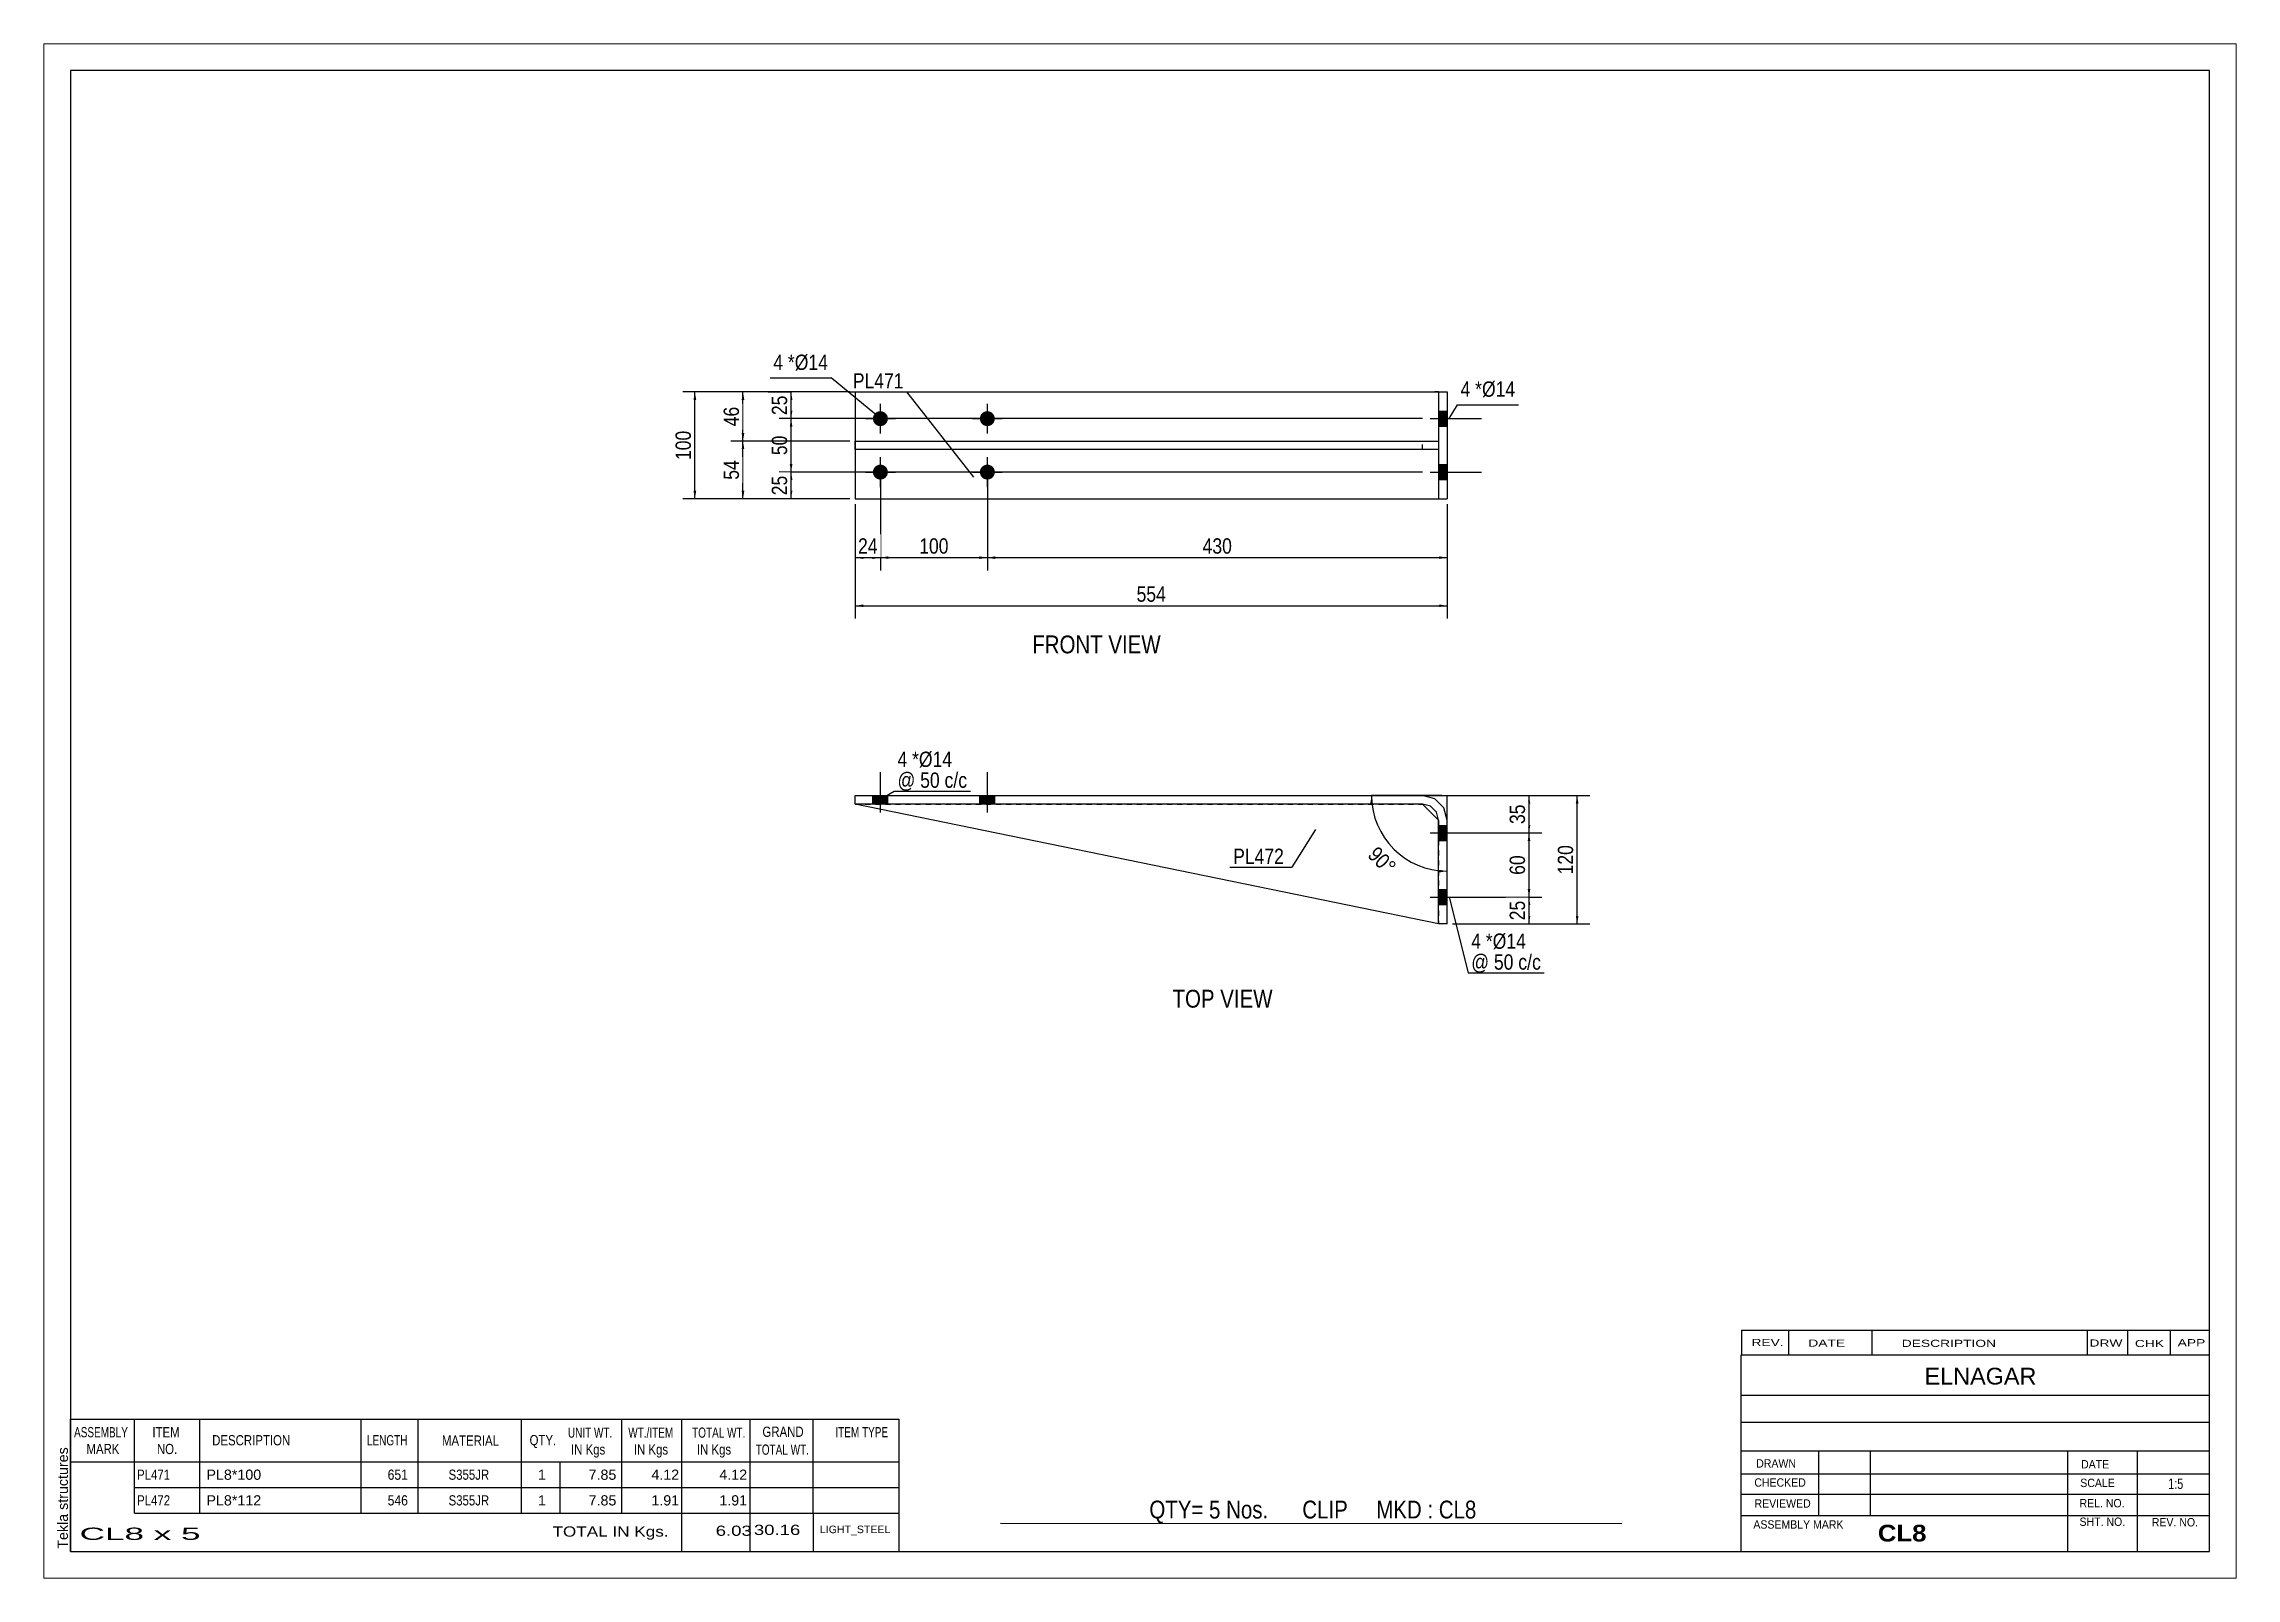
# Paper-space layout 'Layout1' of a CAD drawing. Header units: millimetres. Extents: x 0 to 410, y 0 to 287.
# The model-space entities are those that its viewports show. They can reach past a viewport. Long polylines and large blocks are cut down to what shows.
import ezdxf

# ---------------------------------------------------------------- set-up
doc = ezdxf.new("R2010")
doc.units = ezdxf.units.MM
doc.linetypes.add('DXK_LINE_DOT1', pattern=[1.8814, 0.9407, -0.9407])
doc.layers.add('Viewport layer', color=7, linetype='Continuous', plot=False)
doc.styles.add('Arial', font='ARIAL.TTF', dxfattribs={"height": 0.2})
doc.styles.add('Arial Bold', font='ARIALBD.TTF', dxfattribs={"height": 0.2})
doc.styles.add('Arial Narrow', font='ARIALN.TTF', dxfattribs={"height": 0.2})

# ---------------------------------------------------------------- blocks, each defined once
blk = doc.blocks.new('Unknown-627397531-1588')
at = {"color": 5, "linetype": 'Continuous'}
for p, q in [((405, 282), (5, 282)), ((5, 282), (5, 5)), ((405, 5), (405, 282)), ((5, 5), (405, 5))]:
    blk.add_line(p, q, dxfattribs=at)
at = {"color": 174, "linetype": 'Continuous', "style": 'Arial'}
blk.add_text('Tekla structures', height=1.9102, rotation=90, dxfattribs=at).set_placement((4.5, 5.5))
blk = doc.blocks.new('Unknown-627397531-11 - 1218')
at = {"color": 0, "linetype": 'Continuous'}
blk.add_wipeout([(208.92, 172.99), (208.92, 176.49), (184.85, 176.49), (184.85, 172.99)], dxfattribs=at)
at = {"color": 96, "linetype": 'Continuous', "style": 'Arial Narrow'}
blk.add_text('FRONT VIEW', height=3.34, dxfattribs=at).set_placement((184.85, 172.99))
blk = doc.blocks.new('Unknown-627397531-12 - 1240')
at = {"color": 0, "linetype": 'Continuous'}
blk.add_wipeout([(229.82, 106.72), (229.82, 110.22), (211.08, 110.22), (211.08, 106.72)], dxfattribs=at)
at = {"color": 96, "linetype": 'Continuous', "style": 'Arial Narrow'}
blk.add_text('TOP VIEW', height=3.34, dxfattribs=at).set_placement((211.08, 106.72))
blk = doc.blocks.new('Part-627397531-1234 - 1218')
at = {"color": 2, "linetype": 'Continuous'}
for p, q in [((151.75, 211.09), (151.75, 212.69)), ((151.75, 212.69), (260.85, 212.69)), ((260.85, 211.09), (151.75, 211.09)), ((260.85, 212.69), (260.85, 211.09))]:
    blk.add_line(p, q, dxfattribs=at)
at = {"color": 7, "linetype": 'DXK_LINE_DOT1'}
blk.add_line((257.85, 211.09), (257.85, 212.69), dxfattribs=at)
blk = doc.blocks.new('Part-627397531-1235 - 1218')
at = {"color": 2, "linetype": 'Continuous'}
for p, q in [((151.75, 221.89), (151.75, 201.89)), ((151.75, 221.89), (257.85, 221.89)), ((257.85, 221.89), (260.85, 221.89)), ((260.85, 221.89), (260.85, 201.89)), ((260.85, 221.89), (262.45, 221.89)), ((262.45, 221.89), (262.45, 201.89)), ((151.75, 201.89), (262.45, 201.89))]:
    blk.add_line(p, q, dxfattribs=at)
at = {"color": 7, "linetype": 'DXK_LINE_DOT1'}
blk.add_line((260.85, 221.89), (260.15, 221.89), dxfattribs=at)
blk = doc.blocks.new('Bolt-627397531-1236 - 1218')
at = {"linetype": 'Continuous'}
for points in [[(156.45, 218.29, -1), (156.45, 215.49, -1)], [(176.45, 218.29, -1), (176.45, 215.49, -1)], [(156.45, 208.29, -1), (156.45, 205.49, -1)], [(176.45, 208.29, -1), (176.45, 205.49, -1)]]:
    blk.add_hatch(color=3, dxfattribs=at).paths.add_polyline_path(points)
at = {"color": 3, "linetype": 'Continuous'}
for p, q in [((156.45, 214.09), (156.45, 219.69)), ((176.45, 214.09), (176.45, 219.69)), ((153.65, 216.89), (159.25, 216.89)), ((173.65, 216.89), (179.25, 216.89)), ((156.45, 204.09), (156.45, 209.69)), ((176.45, 204.09), (176.45, 209.69)), ((153.65, 206.89), (159.25, 206.89)), ((173.65, 206.89), (179.25, 206.89))]:
    blk.add_line(p, q, dxfattribs=at)
blk = doc.blocks.new('Bolt-627397531-1237 - 1218')
at = {"linetype": 'Continuous'}
for points in [[(260.85, 218.29), (260.85, 215.49), (262.45, 215.49), (262.45, 218.29)], [(260.85, 218.29), (260.85, 215.49), (262.45, 215.49), (262.45, 218.29)], [(260.85, 208.29), (260.85, 205.49), (262.45, 205.49), (262.45, 208.29)], [(260.85, 208.29), (260.85, 205.49), (262.45, 205.49), (262.45, 208.29)]]:
    blk.add_hatch(color=3, dxfattribs=at).paths.add_polyline_path(points)
at = {"color": 3, "linetype": 'Continuous'}
for p, q in [((260.85, 218.29), (262.45, 218.29)), ((260.85, 218.29), (262.45, 218.29)), ((259.25, 216.89), (268.85, 216.89)), ((259.25, 216.89), (268.85, 216.89)), ((260.85, 215.49), (262.45, 215.49)), ((260.85, 215.49), (262.45, 215.49)), ((259.25, 206.89), (268.85, 206.89)), ((259.25, 206.89), (268.85, 206.89)), ((260.85, 208.29), (262.45, 208.29)), ((260.85, 208.29), (262.45, 208.29)), ((260.85, 205.49), (262.45, 205.49)), ((260.85, 205.49), (262.45, 205.49))]:
    blk.add_line(p, q, dxfattribs=at)
blk = doc.blocks.new('Part-627397531-1241 - 1240')
at = {"color": 2, "linetype": 'Continuous'}
for p, q in [((260.85, 122.39), (151.75, 144.79)), ((257.85, 144.79), (260.85, 141.79))]:
    blk.add_line(p, q, dxfattribs=at)
at = {"color": 7, "linetype": 'DXK_LINE_DOT1'}
for p, q in [((151.75, 144.79), (257.85, 144.79)), ((260.85, 141.79), (260.85, 122.39))]:
    blk.add_line(p, q, dxfattribs=at)
blk = doc.blocks.new('Part-627397531-1242 - 1240')
at = {"color": 2, "linetype": 'Continuous'}
for p, q in [((151.75, 144.79), (151.75, 146.39)), ((151.75, 146.39), (257.85, 146.39)), ((257.85, 144.79), (151.75, 144.79)), ((260.15, 145.77), (257.85, 146.39)), ((259.35, 144.38), (257.85, 144.79)), ((260.45, 143.29), (259.35, 144.38)), ((261.83, 144.09), (260.15, 145.77)), ((262.45, 141.79), (261.83, 144.09)), ((260.85, 141.79), (260.45, 143.29)), ((260.85, 122.39), (260.85, 141.79)), ((262.45, 122.39), (262.45, 141.79)), ((262.45, 122.39), (260.85, 122.39))]:
    blk.add_line(p, q, dxfattribs=at)
blk = doc.blocks.new('Bolt-627397531-1243 - 1240')
at = {"linetype": 'Continuous'}
for points in [[(157.85, 146.39), (155.05, 146.39), (155.05, 144.79), (157.85, 144.79)], [(157.85, 146.39), (155.05, 146.39), (155.05, 144.79), (157.85, 144.79)], [(177.85, 146.39), (175.05, 146.39), (175.05, 144.79), (177.85, 144.79)], [(177.85, 146.39), (175.05, 146.39), (175.05, 144.79), (177.85, 144.79)]]:
    blk.add_hatch(color=3, dxfattribs=at).paths.add_polyline_path(points)
at = {"color": 3, "linetype": 'Continuous'}
for p, q in [((156.45, 143.19), (156.45, 150.79)), ((156.45, 143.19), (156.45, 150.79)), ((176.45, 143.19), (176.45, 150.79)), ((176.45, 143.19), (176.45, 150.79)), ((155.05, 144.79), (155.05, 146.39)), ((155.05, 144.79), (155.05, 146.39)), ((157.85, 144.79), (157.85, 146.39)), ((157.85, 144.79), (157.85, 146.39)), ((175.05, 144.79), (175.05, 146.39)), ((175.05, 144.79), (175.05, 146.39)), ((177.85, 144.79), (177.85, 146.39)), ((177.85, 144.79), (177.85, 146.39))]:
    blk.add_line(p, q, dxfattribs=at)
blk = doc.blocks.new('Bolt-627397531-1244 - 1240')
at = {"linetype": 'Continuous'}
for points in [[(262.45, 137.99), (262.45, 140.79), (260.85, 140.79), (260.85, 137.99)], [(262.45, 137.99), (262.45, 140.79), (260.85, 140.79), (260.85, 137.99)], [(262.45, 125.99), (262.45, 128.79), (260.85, 128.79), (260.85, 125.99)], [(262.45, 125.99), (262.45, 128.79), (260.85, 128.79), (260.85, 125.99)]]:
    blk.add_hatch(color=3, dxfattribs=at).paths.add_polyline_path(points)
at = {"color": 3, "linetype": 'Continuous'}
for p, q in [((260.85, 140.79), (262.45, 140.79)), ((260.85, 140.79), (262.45, 140.79)), ((259.25, 139.39), (268.85, 139.39)), ((259.25, 139.39), (268.85, 139.39)), ((260.85, 137.99), (262.45, 137.99)), ((260.85, 137.99), (262.45, 137.99)), ((259.25, 127.39), (268.85, 127.39)), ((259.25, 127.39), (268.85, 127.39)), ((260.85, 128.79), (262.45, 128.79)), ((260.85, 128.79), (262.45, 128.79)), ((260.85, 125.99), (262.45, 125.99)), ((260.85, 125.99), (262.45, 125.99))]:
    blk.add_line(p, q, dxfattribs=at)
blk = doc.blocks.new('StraightDimension-627397531-1247 - 1218')
at = {"linetype": 'Continuous'}
for points in [[(139.5, 220.39), (139.75, 221.89), (140, 220.39)], [(140, 218.39), (139.75, 216.89), (139.5, 218.39)]]:
    blk.add_hatch(color=7, dxfattribs=at).paths.add_polyline_path(points)
at = {"color": 7, "linetype": 'Continuous'}
for p, q in [((150.75, 221.89), (137.5, 221.89)), ((139.75, 216.89), (139.75, 221.89)), ((257.85, 216.89), (137.5, 216.89))]:
    blk.add_line(p, q, dxfattribs=at)
at = {"color": 0}
blk.add_wipeout([(139.6, 221.82), (135.4, 221.82), (135.4, 216.96), (139.6, 216.96)], dxfattribs=at)
at = {"color": 3, "style": 'Arial Narrow'}
blk.add_text('25', height=2.863, rotation=90.0002, dxfattribs=at).set_placement((139, 217.56))
blk = doc.blocks.new('StraightDimension-627397531-1248 - 1218')
at = {"linetype": 'Continuous'}
for points in [[(139.5, 215.39), (139.75, 216.89), (140, 215.39)], [(140, 208.39), (139.75, 206.89), (139.5, 208.39)]]:
    blk.add_hatch(color=7, dxfattribs=at).paths.add_polyline_path(points)
at = {"color": 7, "linetype": 'Continuous'}
for p, q in [((257.85, 216.89), (137.5, 216.89)), ((139.75, 206.89), (139.75, 216.89)), ((257.85, 206.89), (137.5, 206.89))]:
    blk.add_line(p, q, dxfattribs=at)
at = {"color": 0}
blk.add_wipeout([(139.6, 214.32), (135.4, 214.32), (135.4, 209.46), (139.6, 209.46)], dxfattribs=at)
at = {"color": 3, "style": 'Arial Narrow'}
blk.add_text('50', height=2.863, rotation=90.0002, dxfattribs=at).set_placement((139, 210.06))
blk = doc.blocks.new('StraightDimension-627397531-1249 - 1218')
at = {"linetype": 'Continuous'}
for points in [[(139.5, 205.39), (139.75, 206.89), (140, 205.39)], [(140, 203.39), (139.75, 201.89), (139.5, 203.39)]]:
    blk.add_hatch(color=7, dxfattribs=at).paths.add_polyline_path(points)
at = {"color": 7, "linetype": 'Continuous'}
for p, q in [((257.85, 206.89), (137.5, 206.89)), ((139.75, 201.89), (139.75, 206.89)), ((150.75, 201.89), (137.5, 201.89))]:
    blk.add_line(p, q, dxfattribs=at)
at = {"color": 0}
blk.add_wipeout([(139.6, 206.82), (135.4, 206.82), (135.4, 201.96), (139.6, 201.96)], dxfattribs=at)
at = {"color": 3, "style": 'Arial Narrow'}
blk.add_text('25', height=2.863, rotation=90.0002, dxfattribs=at).set_placement((139, 202.56))
blk = doc.blocks.new('StraightDimension-627397531-1262 - 1218')
at = {"linetype": 'Continuous'}
for points in [[(130.5, 220.39), (130.75, 221.89), (131, 220.39)], [(131, 214.19), (130.75, 212.69), (130.5, 214.19)]]:
    blk.add_hatch(color=7, dxfattribs=at).paths.add_polyline_path(points)
at = {"color": 7, "linetype": 'Continuous'}
for p, q in [((150.75, 221.89), (128.5, 221.89)), ((130.75, 212.69), (130.75, 221.89)), ((150.75, 212.69), (128.5, 212.69))]:
    blk.add_line(p, q, dxfattribs=at)
at = {"color": 0}
blk.add_wipeout([(130.6, 219.72), (126.4, 219.72), (126.4, 214.86), (130.6, 214.86)], dxfattribs=at)
at = {"color": 3, "style": 'Arial Narrow'}
blk.add_text('46', height=2.863, rotation=90.0002, dxfattribs=at).set_placement((130, 215.46))
blk = doc.blocks.new('StraightDimension-627397531-1263 - 1218')
at = {"linetype": 'Continuous'}
for points in [[(130.5, 211.19), (130.75, 212.69), (131, 211.19)], [(131, 203.39), (130.75, 201.89), (130.5, 203.39)]]:
    blk.add_hatch(color=7, dxfattribs=at).paths.add_polyline_path(points)
at = {"color": 7, "linetype": 'Continuous'}
for p, q in [((150.75, 212.69), (128.5, 212.69)), ((130.75, 201.89), (130.75, 212.69)), ((150.75, 201.89), (128.5, 201.89))]:
    blk.add_line(p, q, dxfattribs=at)
at = {"color": 0}
blk.add_wipeout([(130.6, 209.72), (126.4, 209.72), (126.4, 204.86), (130.6, 204.86)], dxfattribs=at)
at = {"color": 3, "style": 'Arial Narrow'}
blk.add_text('54', height=2.863, rotation=90.0002, dxfattribs=at).set_placement((130, 205.46))
blk = doc.blocks.new('StraightDimension-627397531-1270 - 1218')
at = {"linetype": 'Continuous'}
for points in [[(121.5, 220.39), (121.75, 221.89), (122, 220.39)], [(122, 203.39), (121.75, 201.89), (121.5, 203.39)]]:
    blk.add_hatch(color=7, dxfattribs=at).paths.add_polyline_path(points)
at = {"color": 7, "linetype": 'Continuous'}
for p, q in [((150.75, 221.89), (119.5, 221.89)), ((121.75, 201.89), (121.75, 221.89)), ((150.75, 201.89), (119.5, 201.89))]:
    blk.add_line(p, q, dxfattribs=at)
at = {"color": 0}
blk.add_wipeout([(121.6, 215.23), (117.4, 215.23), (117.4, 208.54), (121.6, 208.54)], dxfattribs=at)
at = {"color": 3, "style": 'Arial Narrow'}
blk.add_text('100', height=2.863, rotation=90.0002, dxfattribs=at).set_placement((121, 209.15))
blk = doc.blocks.new('StraightDimension-627397531-1274 - 1218')
at = {"linetype": 'Continuous'}
for points in [[(177.95, 190.64), (176.45, 190.89), (177.95, 191.14)], [(260.95, 191.14), (262.45, 190.89), (260.95, 190.64)]]:
    blk.add_hatch(color=7, dxfattribs=at).paths.add_polyline_path(points)
at = {"color": 7, "linetype": 'Continuous'}
for p, q in [((176.45, 205.89), (176.45, 188.49)), ((262.45, 200.89), (262.45, 188.49)), ((176.45, 190.89), (262.45, 190.89))]:
    blk.add_line(p, q, dxfattribs=at)
at = {"color": 0}
blk.add_wipeout([(222.79, 191.04), (222.79, 195.24), (216.11, 195.24), (216.11, 191.04)], dxfattribs=at)
at = {"color": 3, "style": 'Arial Narrow'}
blk.add_text('430', height=2.863, dxfattribs=at).set_placement((216.71, 191.64))
blk = doc.blocks.new('StraightDimension-627397531-1275 - 1218')
at = {"linetype": 'Continuous'}
for points in [[(157.95, 190.64), (156.45, 190.89), (157.95, 191.14)], [(174.95, 191.14), (176.45, 190.89), (174.95, 190.64)]]:
    blk.add_hatch(color=7, dxfattribs=at).paths.add_polyline_path(points)
at = {"color": 7, "linetype": 'Continuous'}
for p, q in [((156.45, 205.89), (156.45, 188.49)), ((176.45, 205.89), (176.45, 188.49)), ((156.45, 190.89), (176.45, 190.89))]:
    blk.add_line(p, q, dxfattribs=at)
at = {"color": 0}
blk.add_wipeout([(169.79, 191.04), (169.79, 195.24), (163.11, 195.24), (163.11, 191.04)], dxfattribs=at)
at = {"color": 3, "style": 'Arial Narrow'}
blk.add_text('100', height=2.863, dxfattribs=at).set_placement((163.71, 191.64))
blk = doc.blocks.new('StraightDimension-627397531-1276 - 1218')
at = {"linetype": 'Continuous'}
for points in [[(153.25, 190.64), (151.75, 190.89), (153.25, 191.14)], [(154.95, 191.14), (156.45, 190.89), (154.95, 190.64)]]:
    blk.add_hatch(color=7, dxfattribs=at).paths.add_polyline_path(points)
at = {"color": 7, "linetype": 'Continuous'}
for p, q in [((156.45, 205.89), (156.45, 188.49)), ((151.75, 200.89), (151.75, 188.49)), ((151.75, 190.89), (156.45, 190.89))]:
    blk.add_line(p, q, dxfattribs=at)
at = {"color": 0}
blk.add_wipeout([(156.53, 191.04), (156.53, 195.24), (151.67, 195.24), (151.67, 191.04)], dxfattribs=at)
at = {"color": 3, "style": 'Arial Narrow'}
blk.add_text('24', height=2.863, dxfattribs=at).set_placement((152.27, 191.64))
blk = doc.blocks.new('StraightDimension-627397531-1286 - 1218')
at = {"linetype": 'Continuous'}
for points in [[(153.25, 181.64), (151.75, 181.89), (153.25, 182.14)], [(260.95, 182.14), (262.45, 181.89), (260.95, 181.64)]]:
    blk.add_hatch(color=7, dxfattribs=at).paths.add_polyline_path(points)
at = {"color": 7, "linetype": 'Continuous'}
for p, q in [((151.75, 200.89), (151.75, 179.49)), ((262.45, 200.89), (262.45, 179.49)), ((151.75, 181.89), (262.45, 181.89))]:
    blk.add_line(p, q, dxfattribs=at)
at = {"color": 0}
blk.add_wipeout([(210.44, 182.04), (210.44, 186.24), (203.76, 186.24), (203.76, 182.04)], dxfattribs=at)
at = {"color": 3, "style": 'Arial Narrow'}
blk.add_text('554', height=2.863, dxfattribs=at).set_placement((204.36, 182.64))
blk = doc.blocks.new('AngleDimension-627397531-1616 - 1240')
at = {"linetype": 'Continuous'}
for points in [[(248.06, 144.89), (248.31, 146.39), (248.56, 144.89)], [(260.95, 132.5), (262.45, 132.25), (260.95, 132)]]:
    blk.add_hatch(color=7, dxfattribs=at).paths.add_polyline_path(points)
at = {"color": 7, "linetype": 'Continuous'}
for p, q in [((261.45, 146.39), (248.31, 146.39)), ((248.31, 146.39), (262.45, 146.39)), ((262.45, 132.25), (262.45, 146.39))]:
    blk.add_line(p, q, dxfattribs=at)
blk.add_arc((262.45, 146.39), 14.14, 180, 270, dxfattribs=at)
at = {"color": 0}
blk.add_wipeout([(251.13, 130.5), (254.1, 133.47), (249.53, 138.04), (246.56, 135.07)], dxfattribs=at)
at = {"color": 3, "style": 'Arial Narrow'}
blk.add_text('90°', height=2.863, rotation=-45.0001, dxfattribs=at).set_placement((247.41, 135.07))
blk = doc.blocks.new('StraightDimension-627397531-1290 - 1240')
at = {"linetype": 'Continuous'}
for points in [[(277.5, 144.89), (277.75, 146.39), (278, 144.89)], [(278, 140.89), (277.75, 139.39), (277.5, 140.89)]]:
    blk.add_hatch(color=7, dxfattribs=at).paths.add_polyline_path(points)
at = {"color": 7, "linetype": 'Continuous'}
for p, q in [((258.85, 146.39), (280.15, 146.39)), ((277.75, 139.39), (277.75, 146.39)), ((267.85, 139.39), (280.15, 139.39))]:
    blk.add_line(p, q, dxfattribs=at)
at = {"color": 0}
blk.add_wipeout([(277.6, 145.31), (273.4, 145.31), (273.4, 140.46), (277.6, 140.46)], dxfattribs=at)
at = {"color": 3, "style": 'Arial Narrow'}
blk.add_text('35', height=2.863, rotation=90.0002, dxfattribs=at).set_placement((277, 141.06))
blk = doc.blocks.new('StraightDimension-627397531-1291 - 1240')
at = {"linetype": 'Continuous'}
for points in [[(277.5, 137.89), (277.75, 139.39), (278, 137.89)], [(278, 128.89), (277.75, 127.39), (277.5, 128.89)]]:
    blk.add_hatch(color=7, dxfattribs=at).paths.add_polyline_path(points)
at = {"color": 7, "linetype": 'Continuous'}
for p, q in [((267.85, 139.39), (280.15, 139.39)), ((277.75, 127.39), (277.75, 139.39)), ((267.85, 127.39), (280.15, 127.39))]:
    blk.add_line(p, q, dxfattribs=at)
at = {"color": 0}
blk.add_wipeout([(277.6, 135.81), (273.4, 135.81), (273.4, 130.96), (277.6, 130.96)], dxfattribs=at)
at = {"color": 3, "style": 'Arial Narrow'}
blk.add_text('60', height=2.863, rotation=90.0002, dxfattribs=at).set_placement((277, 131.56))
blk = doc.blocks.new('StraightDimension-627397531-1292 - 1240')
at = {"linetype": 'Continuous'}
for points in [[(277.5, 125.89), (277.75, 127.39), (278, 125.89)], [(278, 123.89), (277.75, 122.39), (277.5, 123.89)]]:
    blk.add_hatch(color=7, dxfattribs=at).paths.add_polyline_path(points)
at = {"color": 7, "linetype": 'Continuous'}
for p, q in [((267.85, 127.39), (280.15, 127.39)), ((277.75, 122.39), (277.75, 127.39)), ((263.45, 122.39), (280.15, 122.39))]:
    blk.add_line(p, q, dxfattribs=at)
at = {"color": 0}
blk.add_wipeout([(277.6, 127.31), (273.4, 127.31), (273.4, 122.46), (277.6, 122.46)], dxfattribs=at)
at = {"color": 3, "style": 'Arial Narrow'}
blk.add_text('25', height=2.863, rotation=90.0002, dxfattribs=at).set_placement((277, 123.06))
blk = doc.blocks.new('StraightDimension-627397531-1304 - 1240')
at = {"linetype": 'Continuous'}
for points in [[(286.5, 144.89), (286.75, 146.39), (287, 144.89)], [(287, 123.89), (286.75, 122.39), (286.5, 123.89)]]:
    blk.add_hatch(color=7, dxfattribs=at).paths.add_polyline_path(points)
at = {"color": 7, "linetype": 'Continuous'}
for p, q in [((258.85, 146.39), (289.15, 146.39)), ((286.75, 122.39), (286.75, 146.39)), ((263.45, 122.39), (289.15, 122.39))]:
    blk.add_line(p, q, dxfattribs=at)
at = {"color": 0}
blk.add_wipeout([(286.6, 137.73), (282.4, 137.73), (282.4, 131.04), (286.6, 131.04)], dxfattribs=at)
at = {"color": 3, "style": 'Arial Narrow'}
blk.add_text('120', height=2.863, rotation=90.0002, dxfattribs=at).set_placement((286, 131.64))
blk = doc.blocks.new('CBS_BOM-627397531-1623')
at = {"color": 7, "linetype": 'Continuous'}
for p, q in [((4.97, 21.77), (4.97, 29.77)), ((4.97, 29.77), (159.89, 29.77)), ((16.97, 21.77), (16.97, 29.77)), ((29.16, 21.77), (29.16, 29.77)), ((59.32, 21.77), (59.32, 29.77)), ((70, 21.77), (70, 29.77)), ((89.32, 21.77), (89.32, 29.77)), ((108.12, 21.77), (108.12, 29.77)), ((119.33, 21.77), (119.33, 29.77)), ((132.12, 21.77), (132.12, 29.77)), ((143.87, 21.77), (143.87, 29.77)), ((159.89, 29.76), (159.89, 21.78)), ((4.97, 21.77), (159.89, 21.77)), ((4.97, 16.97), (4.97, 21.77)), ((16.97, 16.97), (16.97, 21.77)), ((29.16, 16.97), (29.16, 21.77)), ((59.32, 16.97), (59.32, 21.77)), ((70, 16.97), (70, 21.77)), ((89.32, 16.97), (89.32, 21.77)), ((96.58, 16.97), (96.58, 21.77)), ((108.12, 16.97), (108.12, 21.77)), ((119.33, 16.97), (119.33, 21.77)), ((132.12, 16.97), (132.12, 21.77)), ((143.89, 16.97), (143.89, 21.77)), ((159.89, 21.76), (159.89, 16.97)), ((4.97, 12.17), (4.97, 16.97)), ((16.97, 16.97), (159.89, 16.97)), ((16.97, 12.17), (16.97, 16.97)), ((29.16, 12.17), (29.16, 16.97)), ((59.32, 12.17), (59.32, 16.97)), ((70, 12.17), (70, 16.97)), ((89.32, 12.17), (89.32, 16.97)), ((96.58, 12.17), (96.58, 16.97)), ((108.12, 12.17), (108.12, 16.97)), ((119.33, 12.17), (119.33, 16.97)), ((132.12, 12.17), (132.12, 16.97)), ((143.89, 12.17), (143.89, 16.97)), ((159.89, 16.96), (159.89, 12.17)), ((4.97, 4.97), (4.97, 12.15)), ((16.97, 12.17), (159.89, 12.17)), ((119.33, 4.97), (119.33, 12.15)), ((132.12, 4.97), (132.12, 12.15)), ((143.93, 4.97), (143.93, 12.15)), ((159.89, 12.17), (159.89, 4.97)), ((4.97, 4.97), (159.89, 4.97))]:
    blk.add_line(p, q, dxfattribs=at)
at = {"color": 3, "linetype": 'Continuous', "style": 'Arial'}
for s, height, width, p in [('ASSEMBLY', 1.91, 0.7, (5.65, 26.34)), ('MARK', 1.91, 0.8, (7.97, 23.21)), ('ITEM', 1.91, 0.8, (20.3, 26.34)), ('NO.', 1.91, 0.8, (21.15, 23.21)), ('DESCRIPTION', 1.9102, 0.8, (31.48, 24.84)), ('LENGTH', 1.91, 0.7, (60.43, 24.84)), ('MATERIAL', 1.91, 0.8, (74.45, 24.79)), ('QTY.', 1.91, 0.8, (90.84, 24.87)), ('UNIT WT.', 1.91, 0.7, (98.01, 26.27)), ('IN Kgs', 1.91, 0.8, (98.59, 23.13)), ('WT./ITEM', 1.91, 0.7, (109.3, 26.27)), ('IN Kgs', 1.91, 0.8, (110.34, 23.13)), ('TOTAL WT.', 1.91, 0.7, (121.24, 26.27)), ('IN Kgs', 1.91, 0.8, (122.13, 23.13)), ('TOTAL WT.', 1.91, 0.7, (133.13, 23.09)), ('GRAND', 1.91, 0.8, (134.39, 26.43)), ('ITEM TYPE', 1.91, 0.7, (148.03, 26.35))]:
    blk.add_text(s, height=height, dxfattribs=dict(at, width=width)).set_placement(p)
at = {"color": 7, "linetype": 'Continuous', "style": 'Arial'}
for s, width, p in [('PL471', 0.8, (17.43, 18.4)), ('651', 0.85, (64.3, 18.4)), ('S355JR', 0.8, (75.69, 18.4)), ('PL472', 0.8, (17.43, 13.6)), ('546', 0.85, (64.3, 13.6)), ('S355JR', 0.8, (75.69, 13.6))]:
    blk.add_text(s, height=1.91, dxfattribs=dict(at, width=width)).set_placement(p)
for s, p in [('PL8*100', (30.41, 18.4)), ('1', (92.41, 18.4)), ('7.85', (101.88, 18.4)), ('4.12', (113.62, 18.4)), ('4.12', (126.33, 18.4)), ('PL8*112', (30.41, 13.6)), ('1', (92.41, 13.6)), ('7.85', (101.88, 13.6)), ('1.91', (113.62, 13.6)), ('1.91', (126.33, 13.6))]:
    blk.add_text(s, height=1.91, dxfattribs=at).set_placement(p)
at = {"color": 6, "linetype": 'Continuous', "style": 'Arial'}
for s, height, width, p in [('CL8 x 5', 2.292, 2.05, (6.69, 7.16)), ('TOTAL IN Kgs.', 1.9102, 1.2, (95.13, 7.77)), ('6.03', 1.91, 1.3, (125.65, 7.92)), ('30.16', 1.91, 1.3, (132.79, 8.08))]:
    blk.add_text(s, height=height, dxfattribs=dict(at, width=width)).set_placement(p)
blk.add_text('LIGHT_STEEL', height=1.4135, dxfattribs=at).set_placement((145.14, 8.42))
blk = doc.blocks.new('CBS_CALLOFF-627397531-1624')
at = {"color": 7, "linetype": 'Continuous'}
blk.add_line((178.88, 10.27), (295.11, 10.25), dxfattribs=at)
at = {"color": 3, "linetype": 'Continuous', "style": 'Arial Narrow'}
blk.add_text('QTY= 5 Nos.      CLIP     MKD : CL8', height=3.3405, dxfattribs=at).set_placement((206.75, 11.16))
blk = doc.blocks.new('CBS_NAME_BLOG-627397531-1625')
at = {"color": 7, "linetype": 'Continuous'}
for p, q in [((317.41, 41.75), (404.93, 41.75)), ((317.41, 5.04), (317.41, 41.75)), ((317.41, 34.21), (404.93, 34.21)), ((317.48, 29.16), (405, 29.16)), ((317.41, 23.79), (404.93, 23.79)), ((331.93, 11.68), (331.93, 23.78)), ((341.62, 11.71), (341.62, 23.78)), ((378.53, 5.04), (378.53, 23.77)), ((391.58, 5.04), (391.58, 23.78)), ((317.42, 19.49), (405, 19.51)), ((317.41, 15.74), (404.93, 15.74)), ((317.41, 11.7), (404.93, 11.7)), ((317.41, 5), (405, 5))]:
    blk.add_line(p, q, dxfattribs=at)
at = {"color": 3, "linetype": 'Continuous', "style": 'Arial'}
blk.add_text('ELNAGAR', height=3.133, dxfattribs=at).set_placement((351.73, 36.22))
at = {"color": 3, "linetype": 'Continuous'}
for s, height, style, width, p in [('DRAWN', 1.566, 'Arial', 0.9, (320.24, 20.68)), ('DATE', 1.566, 'Arial', 0.9, (381, 20.52)), ('CHECKED', 1.566, 'Arial', 0.9, (319.89, 17.11)), ('SCALE', 1.566, 'Arial', 0.9, (380.85, 17.04)), ('1:5', 1.957, 'Arial Narrow', 0.9, (397.3, 16.68)), ('REVIEWED', 1.566, 'Arial', 0.9, (319.93, 13.19)), ('REL. NO.', 1.566, 'Arial', 0.9, (380.71, 13.24)), ('ASSEMBLY MARK', 1.5663, 'Arial', 0.9, (319.71, 9.26)), ('CL8', 3.131, 'Arial Bold', 1.1, (342.99, 6.86)), ('SHT. NO.', 1.566, 'Arial', 0.9, (380.71, 9.77)), ('REV. NO.', 1.566, 'Arial', 0.9, (394.23, 9.68))]:
    blk.add_text(s, height=height, dxfattribs=dict(at, style=style, width=width)).set_placement(p)
blk = doc.blocks.new('CBS_REVISION-627397531-1626')
at = {"color": 7, "linetype": 'Continuous'}
for p, q in [((317.49, 46.38), (404.99, 46.38)), ((317.49, 46.38), (317.49, 41.75)), ((326.29, 46.38), (326.29, 41.75)), ((341.88, 46.38), (341.88, 41.81)), ((382.14, 46.38), (382.14, 41.75)), ((389.68, 46.38), (389.68, 41.75)), ((397.63, 46.38), (397.63, 41.75)), ((317.49, 41.75), (404.99, 41.75))]:
    blk.add_line(p, q, dxfattribs=at)
at = {"color": 7, "style": 'Arial Narrow', "width": 1.7}
for s, height, p in [('REV.', 1.326, (319.35, 43.43)), ('DATE', 1.326, (329.98, 43.31)), ('DESCRIPTION', 1.3257, (347.46, 43.26)), ('DRW', 1.326, (382.57, 43.32)), ('CHK', 1.326, (391.06, 43.23)), ('APP', 1.326, (399.06, 43.38))]:
    blk.add_text(s, height=height, dxfattribs=at).set_placement(p)
blk = doc.blocks.new('Mark-627397531-1315 - 1218')
at = {"color": 0}
blk.add_wipeout([(138.25, 226), (138.25, 229), (136.42, 229), (136.42, 226)], dxfattribs=at)
blk.add_wipeout([(138.25, 226), (138.25, 229), (136.42, 229), (136.42, 226)], dxfattribs=at)
blk.add_wipeout([(140.43, 226), (140.43, 229), (139.15, 229), (139.15, 226)], dxfattribs=at)
blk.add_wipeout([(140.43, 226), (140.43, 229), (139.15, 229), (139.15, 226)], dxfattribs=at)
at = {"color": 3, "style": 'Arial Narrow'}
blk.add_text('4', height=2.86, dxfattribs=at).set_placement((136.42, 226))
at = {"color": 0}
blk.add_wipeout([(146.64, 226), (146.64, 229), (140.43, 229), (140.43, 226)], dxfattribs=at)
blk.add_wipeout([(146.64, 226), (146.64, 229), (140.43, 229), (140.43, 226)], dxfattribs=at)
at = {"color": 7, "linetype": 'Continuous'}
for p in [(135.82, 224.5), (156.45, 216.89)]:
    blk.add_line(p, (147.24, 224.5), dxfattribs=at)
at = {"color": 3, "style": 'Arial Narrow'}
for s, height, p in [('*', 2.86, (139.15, 226)), ('Ø14', 2.863, (140.43, 226))]:
    blk.add_text(s, height=height, dxfattribs=at).set_placement(p)
blk = doc.blocks.new('Mark-627397531-1310 - 1218')
at = {"color": 0}
blk.add_wipeout([(160.8, 222.53), (160.8, 225.53), (151.29, 225.53), (151.29, 222.53)], dxfattribs=at)
blk.add_wipeout([(160.8, 222.53), (160.8, 225.53), (151.29, 225.53), (151.29, 222.53)], dxfattribs=at)
at = {"color": 7, "linetype": 'Continuous'}
for p in [(150.69, 221.93), (173.95, 205.95)]:
    blk.add_line(p, (161.4, 221.93), dxfattribs=at)
at = {"color": 3, "style": 'Arial Narrow'}
blk.add_text('PL471', height=2.863, dxfattribs=at).set_placement((151.29, 222.53))
blk = doc.blocks.new('Mark-627397531-1316 - 1218')
at = {"color": 0}
blk.add_wipeout([(266.78, 220.99), (266.78, 223.99), (264.95, 223.99), (264.95, 220.99)], dxfattribs=at)
blk.add_wipeout([(266.78, 220.99), (266.78, 223.99), (264.95, 223.99), (264.95, 220.99)], dxfattribs=at)
at = {"color": 7, "linetype": 'Continuous'}
blk.add_line((262.85, 216.89), (264.35, 219.49), dxfattribs=at)
at = {"color": 0}
blk.add_wipeout([(268.96, 220.99), (268.96, 223.99), (267.68, 223.99), (267.68, 220.99)], dxfattribs=at)
blk.add_wipeout([(268.96, 220.99), (268.96, 223.99), (267.68, 223.99), (267.68, 220.99)], dxfattribs=at)
at = {"color": 3, "style": 'Arial Narrow'}
blk.add_text('4', height=2.86, dxfattribs=at).set_placement((264.95, 220.99))
at = {"color": 0}
blk.add_wipeout([(275.17, 220.99), (275.17, 223.99), (268.96, 223.99), (268.96, 220.99)], dxfattribs=at)
blk.add_wipeout([(275.17, 220.99), (275.17, 223.99), (268.96, 223.99), (268.96, 220.99)], dxfattribs=at)
at = {"color": 7, "linetype": 'Continuous'}
blk.add_line((264.35, 219.49), (275.77, 219.49), dxfattribs=at)
at = {"color": 3, "style": 'Arial Narrow'}
for s, height, p in [('*', 2.86, (267.68, 220.99)), ('Ø14', 2.863, (268.96, 220.99))]:
    blk.add_text(s, height=height, dxfattribs=at).set_placement(p)
blk = doc.blocks.new('Mark-627397531-1313 - 1240')
at = {"color": 0}
blk.add_wipeout([(161.48, 151.74), (161.48, 154.74), (159.65, 154.74), (159.65, 151.74)], dxfattribs=at)
blk.add_wipeout([(161.48, 151.74), (161.48, 154.74), (159.65, 154.74), (159.65, 151.74)], dxfattribs=at)
blk.add_wipeout([(163.65, 151.74), (163.65, 154.74), (162.38, 154.74), (162.38, 151.74)], dxfattribs=at)
blk.add_wipeout([(163.65, 151.74), (163.65, 154.74), (162.38, 154.74), (162.38, 151.74)], dxfattribs=at)
blk.add_wipeout([(169.87, 151.74), (169.87, 154.74), (163.65, 154.74), (163.65, 151.74)], dxfattribs=at)
blk.add_wipeout([(169.87, 151.74), (169.87, 154.74), (163.65, 154.74), (163.65, 151.74)], dxfattribs=at)
at = {"color": 3, "style": 'Arial Narrow'}
blk.add_text('*', height=2.86, dxfattribs=at).set_placement((162.38, 151.74))
at = {"color": 0}
blk.add_wipeout([(172.67, 147.84), (172.67, 150.84), (159.65, 150.84), (159.65, 147.84)], dxfattribs=at)
blk.add_wipeout([(172.67, 147.84), (172.67, 150.84), (159.65, 150.84), (159.65, 147.84)], dxfattribs=at)
at = {"color": 7, "linetype": 'Continuous'}
for p, q in [((156.45, 145.74), (159.05, 147.24)), ((159.05, 147.24), (173.27, 147.24))]:
    blk.add_line(p, q, dxfattribs=at)
at = {"color": 3, "style": 'Arial Narrow'}
for s, height, p in [('4', 2.86, (159.65, 151.74)), ('Ø14', 2.863, (163.65, 151.74)), ('@ 50 c/', 2.863, (159.65, 147.84)), ('c', 2.86, (171.02, 147.84))]:
    blk.add_text(s, height=height, dxfattribs=at).set_placement(p)
blk = doc.blocks.new('Mark-627397531-1307 - 1240')
at = {"color": 0}
blk.add_wipeout([(231.92, 133.59), (231.92, 136.59), (222.42, 136.59), (222.42, 133.59)], dxfattribs=at)
blk.add_wipeout([(231.92, 133.59), (231.92, 136.59), (222.42, 136.59), (222.42, 133.59)], dxfattribs=at)
at = {"color": 7, "linetype": 'Continuous'}
for p in [(237.81, 140.01), (221.82, 132.99)]:
    blk.add_line(p, (233.42, 132.99), dxfattribs=at)
at = {"color": 3, "style": 'Arial Narrow'}
blk.add_text('PL472', height=2.863, dxfattribs=at).set_placement((222.42, 133.59))
blk = doc.blocks.new('Mark-627397531-1314 - 1240')
at = {"color": 0}
blk.add_wipeout([(268.78, 117.72), (268.78, 120.72), (266.95, 120.72), (266.95, 117.72)], dxfattribs=at)
blk.add_wipeout([(268.78, 117.72), (268.78, 120.72), (266.95, 120.72), (266.95, 117.72)], dxfattribs=at)
blk.add_wipeout([(270.96, 117.72), (270.96, 120.72), (269.68, 120.72), (269.68, 117.72)], dxfattribs=at)
blk.add_wipeout([(270.96, 117.72), (270.96, 120.72), (269.68, 120.72), (269.68, 117.72)], dxfattribs=at)
blk.add_wipeout([(277.17, 117.72), (277.17, 120.72), (270.96, 120.72), (270.96, 117.72)], dxfattribs=at)
blk.add_wipeout([(277.17, 117.72), (277.17, 120.72), (270.96, 120.72), (270.96, 117.72)], dxfattribs=at)
at = {"color": 3, "style": 'Arial Narrow'}
blk.add_text('*', height=2.86, dxfattribs=at).set_placement((269.68, 117.72))
at = {"color": 0}
blk.add_wipeout([(279.97, 113.82), (279.97, 116.82), (266.95, 116.82), (266.95, 113.82)], dxfattribs=at)
blk.add_wipeout([(279.97, 113.82), (279.97, 116.82), (266.95, 116.82), (266.95, 113.82)], dxfattribs=at)
at = {"color": 7, "linetype": 'Continuous'}
for p, q in [((262.85, 127.39), (266.35, 113.22)), ((266.35, 113.22), (280.57, 113.22))]:
    blk.add_line(p, q, dxfattribs=at)
at = {"color": 3, "style": 'Arial Narrow'}
for s, height, p in [('4', 2.86, (266.95, 117.72)), ('Ø14', 2.863, (270.96, 117.72)), ('@ 50 c/', 2.863, (266.95, 113.82)), ('c', 2.86, (278.33, 113.82))]:
    blk.add_text(s, height=height, dxfattribs=at).set_placement(p)

msp = doc.modelspace()

# ---------------------------------------------------------------- block references
for name in ['Unknown-627397531-1588', 'Part-627397531-1235 - 1218', 'Bolt-627397531-1236 - 1218', 'Bolt-627397531-1237 - 1218', 'Part-627397531-1234 - 1218', 'Bolt-627397531-1243 - 1240', 'Part-627397531-1242 - 1240', 'Part-627397531-1241 - 1240', 'Bolt-627397531-1244 - 1240', 'CBS_REVISION-627397531-1626', 'CBS_NAME_BLOG-627397531-1625', 'CBS_BOM-627397531-1623', 'CBS_CALLOFF-627397531-1624']:
    msp.add_blockref(name, (0, 0))

# ---------------------------------------------------------------- next in the draw order: block references
for name in ['StraightDimension-627397531-1247 - 1218', 'Mark-627397531-1316 - 1218', 'Unknown-627397531-11 - 1218', 'Mark-627397531-1313 - 1240', 'AngleDimension-627397531-1616 - 1240', 'Mark-627397531-1307 - 1240', 'Unknown-627397531-12 - 1240']:
    msp.add_blockref(name, (0, 0))

# ---------------------------------------------------------------- next in the draw order: block references
for name in ['StraightDimension-627397531-1248 - 1218', 'StraightDimension-627397531-1290 - 1240']:
    msp.add_blockref(name, (0, 0))

# ---------------------------------------------------------------- next in the draw order: block references
for name in ['StraightDimension-627397531-1262 - 1218', 'StraightDimension-627397531-1249 - 1218', 'StraightDimension-627397531-1291 - 1240']:
    msp.add_blockref(name, (0, 0))

# ---------------------------------------------------------------- next in the draw order: block references
for name in ['StraightDimension-627397531-1263 - 1218', 'StraightDimension-627397531-1274 - 1218', 'StraightDimension-627397531-1292 - 1240']:
    msp.add_blockref(name, (0, 0))

# ---------------------------------------------------------------- next in the draw order: block references
for name in ['StraightDimension-627397531-1270 - 1218', 'StraightDimension-627397531-1275 - 1218', 'StraightDimension-627397531-1304 - 1240']:
    msp.add_blockref(name, (0, 0))

# ---------------------------------------------------------------- next in the draw order: block references
for name in ['Mark-627397531-1315 - 1218', 'StraightDimension-627397531-1276 - 1218', 'Mark-627397531-1314 - 1240']:
    msp.add_blockref(name, (0, 0))

# ---------------------------------------------------------------- next in the draw order: block references
for name in ['Mark-627397531-1310 - 1218', 'StraightDimension-627397531-1286 - 1218']:
    msp.add_blockref(name, (0, 0))

psp = doc.layouts.get("Layout1")

# ---------------------------------------------------------------- viewports
at = {"layer": 'Viewport layer', "view_target_point": (205, 143.5)}
psp.add_viewport(center=(205, 143.5), size=(410, 287), view_center_point=(0, 0), view_height=287, dxfattribs=at)

doc.saveas('drawing.dxf')
